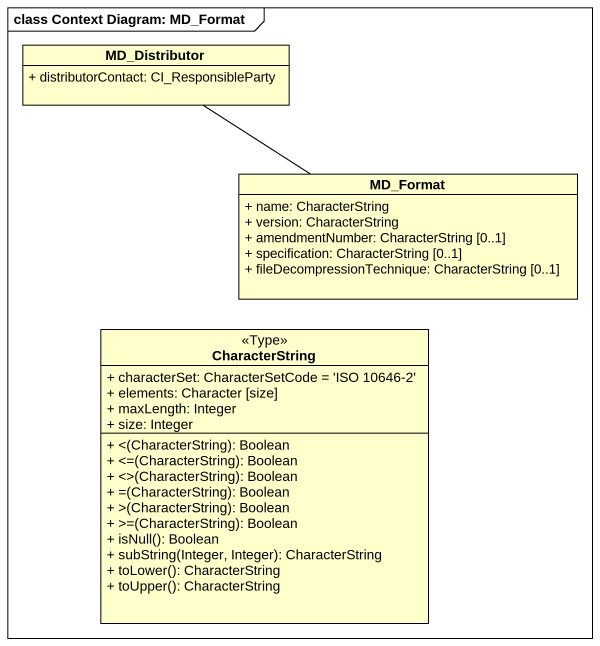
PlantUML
@startuml
mainframe class Context Diagram: MD_Format
hide circle
hide empty members
skinparam classAttributeIconSize 0
class MD_Distributor {
  + distributorContact: CI_ResponsibleParty
}
class MD_Format {
  + name: CharacterString
  + version: CharacterString
  + amendmentNumber: CharacterString [0..1]
  + specification: CharacterString [0..1]
  + fileDecompressionTechnique: CharacterString [0..1]
}
class CharacterString <<Type>> {
  + characterSet: CharacterSetCode = 'ISO 10646-2'
  + elements: Character [size]
  + maxLength: Integer
  + size: Integer
  + <(CharacterString): Boolean
  + <=(CharacterString): Boolean
  + <>(CharacterString): Boolean
  + =(CharacterString): Boolean
  + >(CharacterString): Boolean
  + >=(CharacterString): Boolean
  + isNull(): Boolean
  + subString(Integer, Integer): CharacterString
  + toLower(): CharacterString
  + toUpper(): CharacterString
}
MD_Distributor -- MD_Format
@enduml
